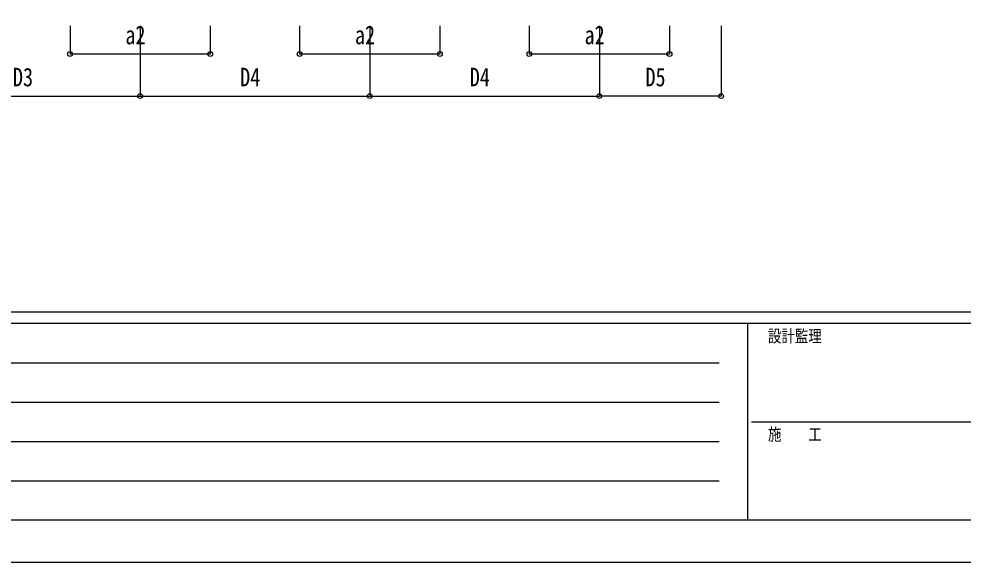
# Model space of a CAD drawing. Units: millimetres, scale not verified. Extents: x -16820 to 16820, y -11880 to 11880.
# Drawn here: x -10413 to -3682, y -11880 to -8010 of the extents above; entities that cross this region are included whole.
import ezdxf
from ezdxf.enums import TextEntityAlignment as Align

# ---------------------------------------------------------------- set-up
doc = ezdxf.new("R2010")
doc.units = ezdxf.units.MM
doc.header["$LTSCALE"] = 50
doc.layers.add('0-6_YKK_D', color=6, linetype='Continuous')
doc.layers.add('0-7_YKK_ZWAK', color=7, linetype='Continuous')
doc.styles.add('ＭＳ ゴシック', font='')
doc.styles.get('ＭＳ ゴシック').set_extended_font_data('MS Gothic')

msp = doc.modelspace()

# ---------------------------------------------------------------- linework, layer by layer
at = {"layer": '0-6_YKK_D'}
for p, q in [((-10048.92, -8060), (-10048.92, -8261)), ((-9548.92, -8060), (-9548.92, -8561)), ((-9548.92, -8060), (-9548.92, -8561)), ((-9048.92, -8060), (-9048.92, -8261)), ((-8411.92, -8060), (-8411.92, -8261)), ((-7911.92, -8060), (-7911.92, -8561)), ((-7911.92, -8060), (-7911.92, -8561)), ((-7411.92, -8060), (-7411.92, -8261)), ((-6774.92, -8060), (-6774.92, -8261)), ((-6274.92, -8060), (-6274.92, -8561)), ((-6274.92, -8060), (-6274.92, -8561)), ((-5774.92, -8060), (-5774.92, -8261)), ((-5406.92, -8060), (-5406.92, -8561)), ((-10048.92, -8260), (-9048.92, -8260)), ((-8411.92, -8260), (-7411.92, -8260)), ((-6774.92, -8260), (-5774.92, -8260)), ((-11151.92, -8560), (-9548.92, -8560)), ((-9548.92, -8560), (-7911.92, -8560)), ((-7911.92, -8560), (-6274.92, -8560)), ((-5406.92, -8560), (-6274.92, -8560))]:
    msp.add_line(p, q, dxfattribs=at)
for centre in [(-10048.92, -8260), (-9048.92, -8260), (-8411.92, -8260), (-7411.92, -8260), (-6774.92, -8260), (-5774.92, -8260), (-9548.92, -8560), (-9548.92, -8560), (-7911.92, -8560), (-7911.92, -8560), (-6274.92, -8560), (-6274.92, -8560), (-5406.92, -8560)]:
    msp.add_circle(centre, 17, dxfattribs=at)
at = {"layer": '0-7_YKK_ZWAK'}
for p, q in [((15580.08, -10100), (-15619.92, -10100)), ((-5219.92, -10180), (-15619.92, -10180)), ((-5219.92, -10180), (-5219.92, -11580)), ((-19.92, -10180), (-5219.92, -10180)), ((-15449.92, -10460), (-5419.92, -10460)), ((-15449.92, -10740), (-5419.92, -10740)), ((-5189.92, -10880), (-19.92, -10880)), ((-15449.92, -11020), (-5419.92, -11020)), ((-15449.92, -11300), (-5419.92, -11300)), ((-15619.92, -11580), (-5219.92, -11580)), ((-5219.92, -11580), (-19.92, -11580))]:
    msp.add_line(p, q, dxfattribs=at)
msp.add_lwpolyline([(-16820, -11880), (16820, -11880), (16820, 11880), (-16820, 11880)], close=True, dxfattribs=at)

# ---------------------------------------------------------------- texts
at = {"layer": '0-6_YKK_D', "style": 'ＭＳ ゴシック', "width": 0.8}
for s, p in [('a2', (-9654.52, -8230)), ('a2', (-8017.52, -8230)), ('a2', (-6380.52, -8230)), ('D3', (-10456.02, -8530)), ('D4', (-8836.02, -8530)), ('D4', (-7199.02, -8530)), ('D5', (-5946.52, -8530))]:
    msp.add_text(s, height=132, dxfattribs=at).set_placement(p, align=Align.BOTTOM_LEFT)
at = {"layer": '0-7_YKK_ZWAK', "style": 'ＭＳ ゴシック', "width": 0.8}
for s, p in [('設計監理', (-5073.25, -10340)), ('施\u3000\u3000工', (-5073.25, -11040))]:
    msp.add_text(s, height=87.98, dxfattribs=at).set_placement(p, align=Align.BOTTOM_LEFT)

doc.saveas('drawing.dxf')
